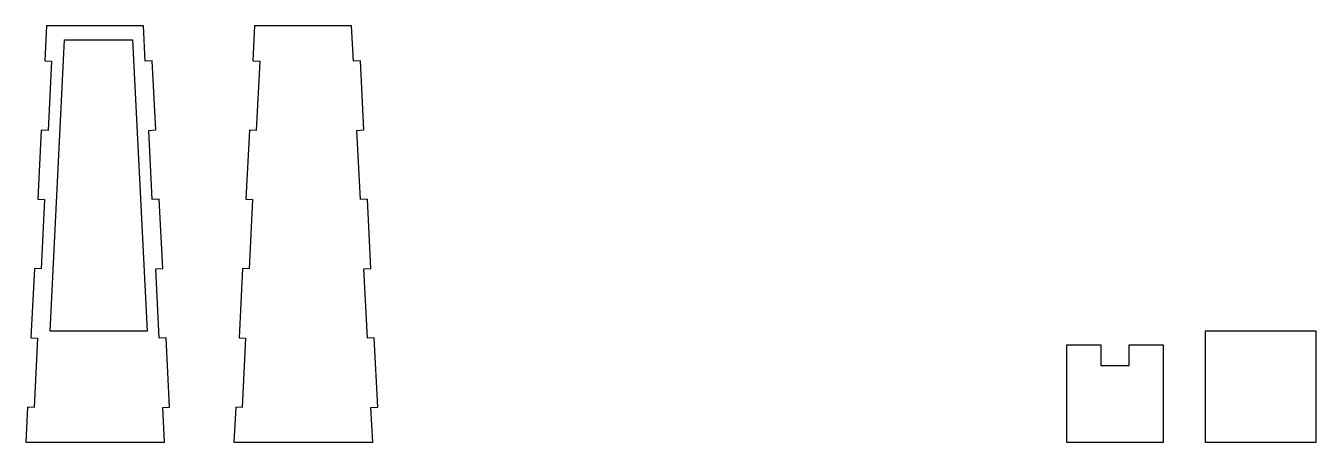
# Model space of a CAD drawing. Header units: millimetres. Extents: x -600 to 330, y 0 to 300.
import ezdxf

# ---------------------------------------------------------------- set-up
doc = ezdxf.new("R2010")
doc.units = ezdxf.units.MM
doc.layers.get('0').update_dxf_attribs({"linetype": 'CONTINUOUS'})

msp = doc.modelspace()

# ---------------------------------------------------------------- linework, layer by layer
for points in [[(-503.78, 74.91), (-506.31, 124.84), (-501.32, 125.09), (-503.85, 175.03), (-508.83, 174.78), (-511.35, 224.71), (-506.37, 224.97), (-508.9, 274.9), (-513.87, 274.65), (-515.15, 300), (-585.15, 300.04), (-586.4, 274.9), (-581.44, 274.65), (-583.97, 224.71), (-588.87, 224.96), (-591.34, 175.02), (-586.5, 174.78), (-589.03, 124.84), (-593.81, 125.08), (-596.28, 75.14), (-591.55, 74.9), (-594.08, 24.97), (-598.75, 25.2), (-600, 0), (-500, 0), (-501.26, 24.97), (-496.37, 25.22), (-498.89, 75.16)], [(-353.78, 74.91), (-356.31, 124.84), (-351.32, 125.09), (-353.85, 175.03), (-358.83, 174.78), (-361.35, 224.71), (-356.37, 224.97), (-358.9, 274.9), (-363.87, 274.65), (-365.15, 300), (-435.15, 300.04), (-436.4, 274.9), (-431.44, 274.65), (-433.97, 224.71), (-438.87, 224.96), (-441.34, 175.02), (-436.5, 174.78), (-439.03, 124.84), (-443.81, 125.08), (-446.28, 75.14), (-441.55, 74.9), (-444.08, 24.97), (-448.75, 25.2), (-450, 0), (-350, 0), (-351.26, 24.97), (-346.37, 25.22), (-348.89, 75.16)], [(-582.5, 80), (-572.11, 290.03), (-523.11, 290), (-512.5, 80)], [(250, 0), (330, 0), (330, 80), (250, 80)], [(195, 70), (195, 55), (175, 55), (175, 70), (150, 70), (150, 0), (220, 0), (220, 70)]]:
    msp.add_lwpolyline(points, close=True)

doc.saveas('drawing.dxf')
